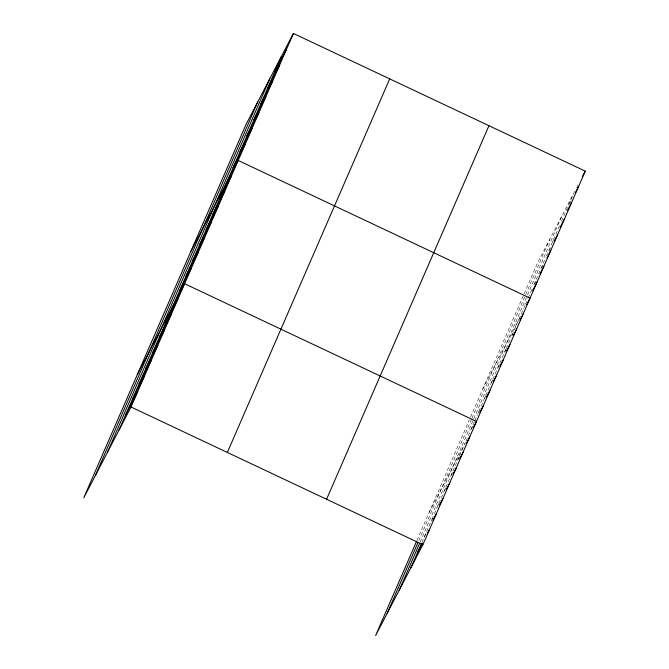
<?xml version="1.0" encoding="UTF-8"?>
<svg xmlns="http://www.w3.org/2000/svg" width="669" height="669" viewBox="0 0 669 669"><rect width="100%" height="100%" fill="white"/><g stroke="black" fill="none" stroke-linecap="round" stroke-linejoin="round"><path stroke-width="0.5" stroke-dasharray="3.35 2.51" d="M416.971 540.376L469.37 419.823M470.55 417.096L523.76 294.678M524.17 293.741L537.968 261.989L574.704 191.418M418.777 540.661L471.561 419.195M471.954 418.292L525.265 295.648M525.667 294.711L549.617 239.611M420.14 542.074L472.933 420.617M473.719 418.802L527.113 295.941M527.523 295.004L561.617 216.555M421.938 542.358L430.602 522.414M458.967 457.153L431.003 521.511L433.395 516.903M459.369 456.25L464.094 445.37M474.338 421.805L464.487 444.467L465.925 441.699M474.731 420.893L477.49 414.554M505.856 349.285L477.883 413.643L479.322 410.883M506.249 348.382L510.974 337.502M524.964 305.315L511.367 336.599L512.805 333.831M525.374 304.378L527.808 298.775M528.209 297.839L531.863 289.434M533.895 284.768L545.67 257.682M546.481 255.817L559.468 225.93M561.5 221.263L573.266 194.177M576.628 187.73L578.066 184.962M569.729 203.602L571.167 200.842M552.569 241.81L553.522 239.962M549.023 251.235L550.462 248.467M541.647 268.035L543.562 264.347M534.748 283.907L536.187 281.139M482.767 388.998L519.504 318.427M504.669 352.011L506.107 349.243M497.97 367.415L499.409 364.655M491.272 382.827L492.719 380.059M484.582 398.239L486.02 395.471M471.185 429.055L472.623 426.287M429.189 512.278L464.035 445.328M457.788 459.871L459.227 457.111M451.09 475.283L452.528 472.515M444.392 490.695L446.792 486.087M437.693 506.099L440.093 501.491M424.305 536.923L426.705 532.315"/><path stroke-width="1" d="M95.391 475.483L257.749 101.922M107.391 452.428L269.749 78.867M119.04 430.05L281.398 56.489M293.39 33.45L246.1 124.3L83.742 497.861L131.032 407.011L293.39 33.45L585.258 171.139L422.9 544.7L375.61 635.55L416.578 541.28M227.351 452.445L389.709 78.883M326.581 499.266L488.947 125.705M387.259 613.172L417.983 542.467M399.259 590.117L419.354 543.889M410.908 567.738L421.545 543.261M274.499 72.369L286.491 49.33M267.6 88.241L279.592 65.202M260.701 104.121L272.693 81.083M253.794 119.994L265.794 96.955M246.894 135.874L258.895 112.835M239.995 151.746L251.987 128.707M233.096 167.626L245.088 144.588M190.899 251.31L238.189 160.46L530.057 298.148L526.704 304.604M219.499 198.91L231.491 175.872M212.801 214.323L224.792 191.275M206.102 229.726L218.094 206.688M199.404 245.138L211.404 222.1M192.714 260.55L204.706 237.503M186.015 275.954L198.007 252.915M179.317 291.366L191.309 268.328M137.321 374.581L184.611 283.731L476.479 421.428L473.125 427.876M165.92 322.182L177.912 299.143M159.222 337.594L171.214 314.555M152.524 353.006L164.515 329.968M145.825 368.41L157.825 345.371M139.135 383.822L151.127 360.783M132.437 399.234L144.429 376.195M125.739 414.638L137.73 391.599M582.381 176.666L585.258 171.139M575.482 192.547L578.359 187.019M567.621 210.267L571.46 202.891M560.246 227.067L564.561 218.771M554.3 241.099L557.662 234.643M546.924 257.891L550.763 250.524M540.025 273.772L543.855 266.396M532.641 290.572L536.956 282.276M520.005 320.008L523.359 313.56M513.307 335.42L516.66 328.972M506.609 350.832L509.97 344.376M499.91 366.236L503.272 359.788M493.212 381.648L496.574 375.2M486.514 397.06L489.875 390.604M479.815 412.464L483.177 406.016M466.427 443.288L469.78 436.832M459.728 458.691L463.082 452.244M453.03 474.104L456.392 467.656M446.332 489.516L449.693 483.06M439.633 504.919L442.995 498.472M432.935 520.331L436.297 513.884M417.607 552.326L422.407 543.111M427.198 533.895L429.598 529.288M131.032 407.011L422.9 544.7"/></g></svg>
